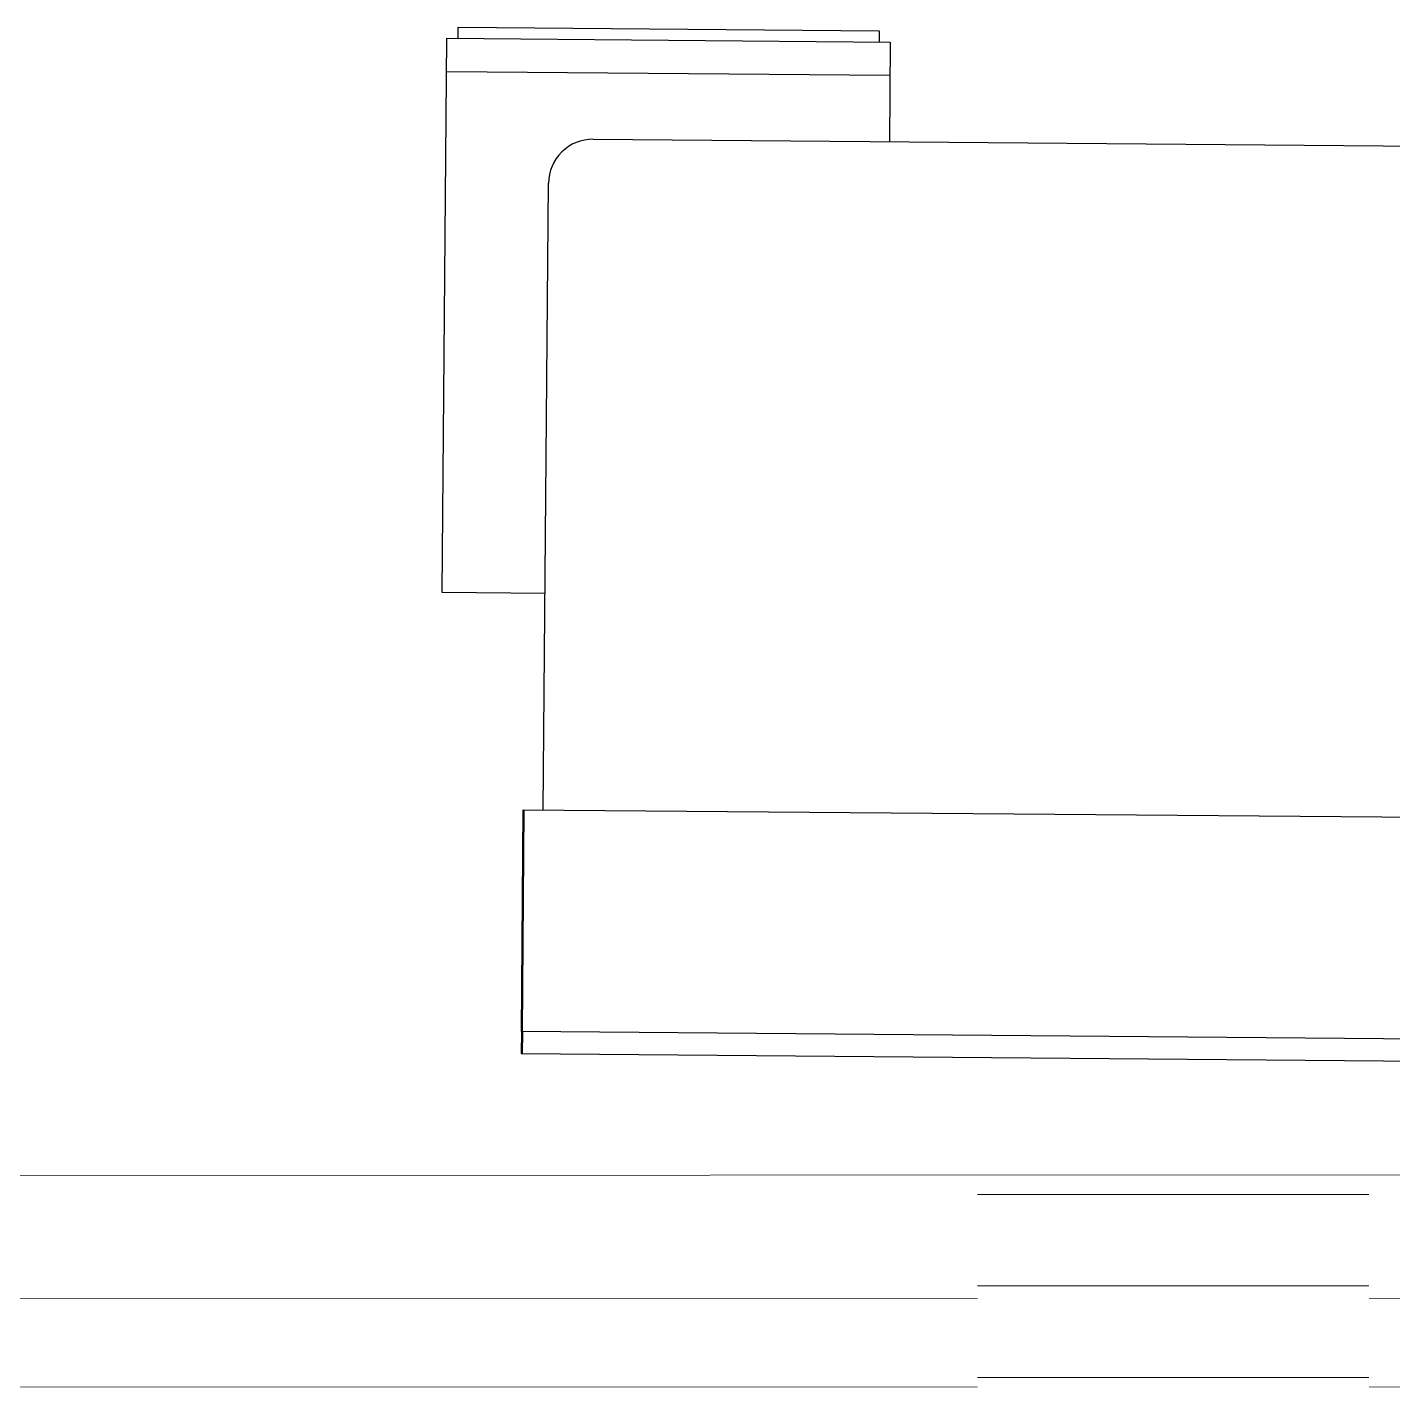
# Model space of a CAD drawing. Header units: inches. Extents: x 164.3 to 247.9, y 15.6 to 56.7.
# Drawn here: x 209.945 to 210.912, y 26.048 to 27.014 of the extents above; entities that cross this region are included whole.
import ezdxf

# ---------------------------------------------------------------- set-up
doc = ezdxf.new("R2010")
doc.units = ezdxf.units.IN
doc.header["$MEASUREMENT"] = 0
doc.set_wipeout_variables(frame=1)
doc.layers.get('0').update_dxf_attribs({"lineweight": 0})
for name, color, linetype, lineweight in [('WALL 1 100', 250, 'Continuous', 9), ('окно', 7, 'Continuous', 9), ('провода', 1, 'Continuous', 5)]:
    doc.layers.add(name, color=color, linetype=linetype, lineweight=lineweight)

# ---------------------------------------------------------------- blocks, each defined once
blk = doc.blocks.new('*U37')
blk.add_wipeout([(-69.25, 69.81), (69.25, 69.81), (69.25, -5), (-69.25, -5)]).dxf.layer = 'окно'
at = {"layer": 'окно'}
for p, q in [((-69.25, 64.81), (69.25, 64.81)), ((-69.25, 32.41), (69.25, 32.41)), ((-69.25, 0), (69.25, 0))]:
    blk.add_line(p, q, dxfattribs=at)

msp = doc.modelspace()

# ---------------------------------------------------------------- linework, layer by layer
at = {"color": 7, "linetype": 'ByBlock', "lineweight": -2}
for p, q in [((210.23865, 26.6136), (210.24194, 27.00595)), ((210.24194, 27.00595), (210.24979, 27.00588)), ((210.24194, 27.00595), (210.55582, 27.00331)), ((210.24979, 27.00588), (210.24986, 27.01373)), ((210.24986, 27.01373), (210.54804, 27.01123)), ((210.54804, 27.01123), (210.54798, 27.00338)), ((210.55582, 27.00331), (210.55523, 26.93276)), ((210.24175, 26.98241), (210.55563, 26.97977)), ((210.3455, 26.93451), (211.53824, 26.92451)), ((210.31013, 26.45977), (210.31385, 26.90339)), ((210.31141, 26.61299), (210.23865, 26.6136)), ((210.29462, 26.30295), (210.29593, 26.45989)), ((210.29508, 26.30292), (210.29639, 26.45986)), ((210.29533, 26.30265), (210.29665, 26.45959)), ((210.29593, 26.45989), (211.08063, 26.45331)), ((210.29462, 26.30295), (210.29448, 26.28726)), ((211.07931, 26.29637), (210.29462, 26.30295)), ((210.29508, 26.30292), (210.29494, 26.28723)), ((210.29533, 26.30265), (210.2952, 26.28696)), ((210.29448, 26.28726), (211.07918, 26.28067))]:
    msp.add_line(p, q, dxfattribs=at)
msp.add_arc((210.34524, 26.90313), 0.03139, 89.51934, 179.51934, dxfattribs=at)
at = {"layer": 'WALL 1 100', "color": 0}
for p, q in [((208.26999, 26.20028), (227.16894, 26.20887)), ((208.11999, 26.05028), (227.17, 26.05853))]:
    msp.add_line(p, q, dxfattribs=at)
at = {"layer": 'провода', "color": 1}
msp.add_line((221.20215, 26.1163), (208.17838, 26.11324), dxfattribs=at)

# ---------------------------------------------------------------- next in the draw order: block references
at = {"layer": 'провода', "color": 7, "linetype": 'ByBlock', "lineweight": 0, "xscale": 0.002001001153108465, "yscale": 0.002001001153108465, "zscale": 0.002001001153108465}
msp.add_blockref('*U37', (210.75625, 26.05797), dxfattribs=at)

doc.saveas('drawing.dxf')
